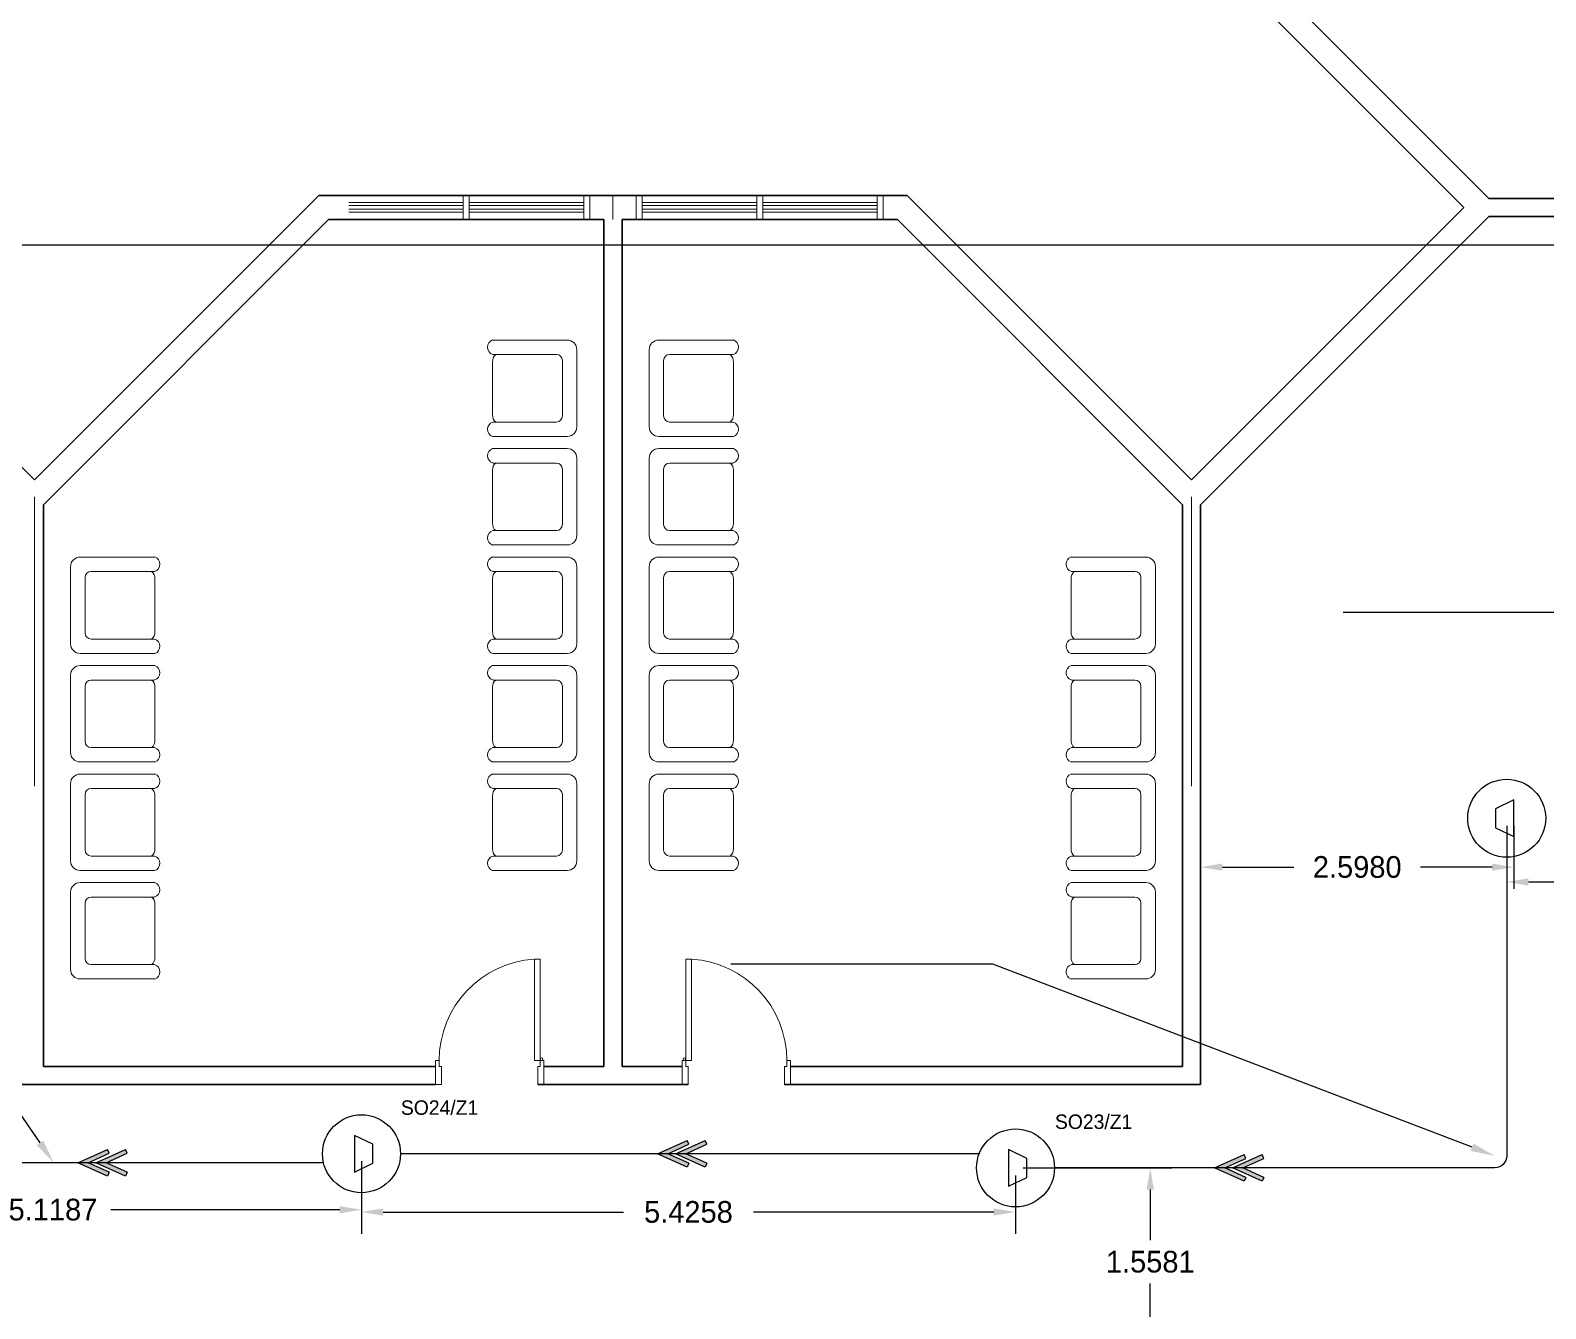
# Model space of a CAD drawing. Extents: x -3767 to 3861, y 250 to 646.
# Drawn here: x 36.57 to 49.14, y 368.27 to 378.87 of the extents above; entities that cross this region are included whole.
import ezdxf
from ezdxf import colors
from ezdxf.entities.mleader import LeaderData, LeaderLine
from ezdxf.enums import TextEntityAlignment as Align
from ezdxf.math import Vec2, Vec3

# ---------------------------------------------------------------- set-up
doc = ezdxf.new("R2010")
doc.units = 0
doc.header["$LTSCALE"] = 0.15
doc.layers.get('0').update_dxf_attribs({"color": 252})
doc.layers.get('Defpoints').update_dxf_attribs({"color": 252})
for name, color, linetype, lineweight in [('0 criticalllllll', 4, 'Continuous', 13), ('anal', 252, 'Continuous', 20), ('DOOR', 252, 'Continuous', 20), ('FUR', 252, 'Continuous', 9), ('wall', 252, 'Continuous', 30)]:
    doc.layers.add(name, color=color, linetype=linetype, lineweight=lineweight)
for name, color, linetype in [('0 sockets', 252, 'Continuous'), ('0 sound', 252, 'Continuous'), ('AUTOINCR', 7, 'Continuous'), ('bound', 252, 'Continuous'), ('FIRE_LOOP', 7, 'Continuous')]:
    doc.layers.add(name, color=color, linetype=linetype)
doc.dimstyles.get("Standard").update_dxf_attribs({"dimtxt": 0.18, "dimasz": 0.18, "dimexe": 0.18, "dimexo": 0.0625, "dimgap": 0.09, "dimtad": 0, "dimtih": 1, "dimtoh": 1, "dimdec": 4, "dimzin": 0, "dimdsep": 46, "dimtxsty": 'Standard', "dimcen": 0.09, "dimadec": 0, "dimazin": 0, "dimtfac": 1, "dimtdec": 4, "dimtofl": 0, "dimtmove": 0, "dimatfit": 3, "dimfxl": 1, "dimtolj": 1, "dimtzin": 0, "dimarcsym": 0})

# ---------------------------------------------------------------- blocks, each defined once
blk = doc.blocks.new('SEAT02')
at = {"layer": 'FUR'}
for p, q in [((0.7, 0.4), (0.08, 0.4)), ((0, 0.32), (0, -0.32)), ((0.697, 0.28), (0.17, 0.28)), ((0.12, 0.23), (0.12, -0.23)), ((0.7, -0.22), (0.7, 0.22)), ((0.17, -0.28), (0.697, -0.28)), ((0.08, -0.4), (0.7, -0.4))]:
    blk.add_line(p, q, dxfattribs=at)
for centre, radius, start, end in [((0.08, 0.32), 0.08, 90, 180), ((0.677, 0.341), 0.0639, 288.8562, 68.5025), ((0.17, 0.23), 0.05, 90, 180), ((0.62, 0.22), 0.08, 0, 48.5904), ((0.17, -0.23), 0.05, 180, 270), ((0.62, -0.22), 0.08, 311.4096, 0), ((0.08, -0.32), 0.08, 180, 270), ((0.677, -0.341), 0.0639, 291.4975, 71.1438)]:
    blk.add_arc(centre, radius, start, end, dxfattribs=at)
blk = doc.blocks.new('D90')
at = {"layer": 'DOOR'}
for points in [[(0.03, 0.2), (0.03, 1.04), (0.078, 1.04), (0.078, 0.2)], [(0.03, 0.2), (0, 0.2), (0, 0), (0.05, 0), (0.05, 0.15), (0.03, 0.15)], [(0.87, 0.2), (0.9, 0.2), (0.9, 0), (0.85, 0), (0.85, 0.15), (0.87, 0.15)]]:
    blk.add_lwpolyline(points, close=True, dxfattribs=at)
blk.add_circle((0.02, 0.21), 0.01, dxfattribs=at)
blk.add_arc((0.025, 0.197), 0.845, 0.2218, 86.3889, dxfattribs=at)
blk = doc.blocks.new('ARCH')
at = {"layer": 'anal'}
for p, q in [((39.208, 377.44), (40.158, 377.44)), ((39.208, 377.415), (40.158, 377.415)), ((40.158, 377.5), (40.158, 377.3)), ((40.208, 377.5), (40.208, 377.3)), ((40.208, 377.44), (41.158, 377.44)), ((40.208, 377.415), (41.158, 377.415)), ((41.158, 377.5), (41.158, 377.3)), ((41.158, 377.4), (41.158, 377.3)), ((41.208, 377.5), (41.592, 377.5)), ((41.208, 377.4), (41.208, 377.5)), ((41.208, 377.4), (41.208, 377.3)), ((41.4, 377.5), (41.4, 377.3)), ((41.592, 377.4), (41.592, 377.5)), ((41.592, 377.4), (41.592, 377.3)), ((41.642, 377.5), (41.642, 377.3)), ((42.592, 377.44), (41.642, 377.44)), ((42.592, 377.415), (41.642, 377.415)), ((41.642, 377.4), (41.642, 377.3)), ((42.592, 377.5), (42.592, 377.3)), ((42.642, 377.5), (42.642, 377.3)), ((43.592, 377.44), (42.642, 377.44)), ((43.592, 377.415), (42.642, 377.415)), ((43.592, 377.5), (43.592, 377.3)), ((43.592, 377.4), (43.592, 377.3)), ((43.642, 377.4), (43.642, 377.5)), ((43.642, 377.4), (43.642, 377.3)), ((39.208, 377.385), (40.158, 377.385)), ((39.208, 377.36), (40.158, 377.36)), ((40.208, 377.385), (41.158, 377.385)), ((40.208, 377.36), (41.158, 377.36)), ((42.592, 377.385), (41.642, 377.385)), ((42.592, 377.36), (41.642, 377.36)), ((43.592, 377.385), (42.642, 377.385)), ((43.592, 377.36), (42.642, 377.36)), ((36.6, 372.6), (36.6, 375)), ((36.6, 372.6), (36.6, 375)), ((36.6, 372.6), (36.6, 375)), ((36.6, 372.6), (36.6, 375)), ((36.6, 372.6), (36.6, 375)), ((36.6, 372.6), (36.6, 375)), ((36.6, 372.6), (36.6, 375)), ((36.6, 372.6), (36.6, 375)), ((36.6, 372.6), (36.6, 375)), ((36.6, 372.6), (36.6, 375)), ((36.6, 372.6), (36.6, 375)), ((36.6, 372.6), (36.6, 375)), ((36.6, 372.6), (36.6, 375)), ((36.6, 372.6), (36.6, 375)), ((36.6, 372.6), (36.6, 375)), ((36.6, 372.6), (36.6, 375)), ((36.6, 372.6), (36.6, 375)), ((36.6, 372.6), (36.6, 375)), ((46.2, 372.6), (46.2, 375)), ((46.2, 372.6), (46.2, 375)), ((46.2, 372.6), (46.2, 375)), ((46.2, 372.6), (46.2, 375)), ((46.2, 372.6), (46.2, 375)), ((46.2, 372.6), (46.2, 375)), ((46.2, 372.6), (46.2, 375)), ((46.2, 372.6), (46.2, 375)), ((46.2, 372.6), (46.2, 375)), ((46.2, 372.6), (46.2, 375)), ((46.2, 372.6), (46.2, 375)), ((46.2, 372.6), (46.2, 375)), ((46.2, 372.6), (46.2, 375)), ((46.2, 372.6), (46.2, 375)), ((46.2, 372.6), (46.2, 375)), ((46.2, 372.6), (46.2, 375)), ((46.2, 372.6), (46.2, 375)), ((46.2, 372.6), (46.2, 375))]:
    blk.add_line(p, q, dxfattribs=at)
at = {"layer": 'bound', "color": 2}
blk.add_lwpolyline([(91.902, 377.348), (94.426, 377.348), (94.426, 312.722), (-14.994, 312.722), (-14.994, 377.09), (94.639, 377.09)], dxfattribs=at)
at = {"layer": 'wall'}
for p, q in [((48.666, 377.475), (46.3, 379.841)), ((48.459, 377.4), (46.1, 379.759)), ((34.241, 377.5), (36.6, 375.141)), ((36.6, 375.141), (38.959, 377.5)), ((38.959, 377.5), (43.841, 377.5)), ((43.841, 377.5), (46.2, 375.141)), ((46.2, 375.141), (48.459, 377.4)), ((48.666, 377.475), (54.541, 377.475)), ((36.675, 374.934), (39.041, 377.3)), ((39.041, 377.3), (41.325, 377.3)), ((41.325, 377.3), (41.325, 370.275)), ((41.475, 377.3), (41.475, 370.275)), ((41.475, 377.3), (43.759, 377.3)), ((43.759, 377.3), (46.125, 374.934)), ((46.275, 374.934), (48.666, 377.325)), ((48.666, 377.325), (54.541, 377.325)), ((36.675, 374.934), (36.675, 370.275)), ((46.125, 374.934), (46.125, 370.275)), ((46.275, 374.934), (46.275, 370.125)), ((39.927, 370.275), (36.675, 370.275)), ((41.325, 370.275), (40.827, 370.275)), ((41.973, 370.275), (41.475, 370.275)), ((46.125, 370.275), (42.873, 370.275)), ((39.927, 370.125), (30.873, 370.125)), ((42.023, 370.125), (40.777, 370.125)), ((46.275, 370.125), (42.823, 370.125))]:
    blk.add_line(p, q, dxfattribs=at)
at = {"layer": 'DOOR', "xscale": -1, "rotation": 359.9999999991272}
blk.add_blockref('D90', (40.827, 370.125), dxfattribs=at)
at = {"layer": 'DOOR'}
blk.add_blockref('D90', (41.973, 370.125), dxfattribs=at)
at = {"layer": 'wall', "xscale": -1}
for p in [(41.1, 375.9), (41.1, 375), (41.1, 374.1), (45.9, 374.1), (41.1, 373.2), (45.9, 373.2), (41.1, 372.3), (45.9, 372.3), (45.9, 371.4)]:
    blk.add_blockref('SEAT02', p, dxfattribs=at)
at = {"layer": 'wall'}
for p in [(41.7, 375.9), (41.7, 375), (36.9, 374.1), (41.7, 374.1), (36.9, 373.2), (41.7, 373.2), (36.9, 372.3), (41.7, 372.3), (36.9, 371.4)]:
    blk.add_blockref('SEAT02', p, dxfattribs=at)
blk = doc.blocks.new('T-PA01')
at = {"color": 6}
for p, q in [((36.5, 93.9), (-57.9, 48.8)), ((36.5, -93.9), (36.5, 93.9)), ((-57.9, 48.8), (-57.9, -48.8)), ((-57.9, -48.8), (36.5, -93.9))]:
    blk.add_line(p, q, dxfattribs=at)
blk.add_circle((0, 0), 200, dxfattribs=at)
blk = doc.blocks.new('*D116')
at = {"layer": '0 sound', "color": 0, "lineweight": -2, "transparency": 16777216}
for p, q in [((54.74, 372.398), (54.74, 371.625)), ((48.814, 372.271), (48.814, 371.625)), ((48.994, 371.805), (51.237, 371.805)), ((54.56, 371.805), (52.317, 371.805))]:
    blk.add_line(p, q, dxfattribs=at)
at = {"layer": '0 sound', "color": 0, "transparency": 16777216}
for points in [[(48.994, 371.835), (48.994, 371.775), (48.814, 371.805)], [(54.56, 371.835), (54.56, 371.775), (54.74, 371.805)]]:
    blk.add_solid(points, dxfattribs=at)
at = {"layer": 'Defpoints', "color": 0, "transparency": 16777216}
for p in [(54.74, 372.461), (48.814, 372.333), (48.814, 371.805)]:
    blk.add_point(p, dxfattribs=at)
at = {"layer": '0 sound', "color": 0, "transparency": 16777216, "insert": (51.777, 371.805), "char_height": 0.18, "attachment_point": 5}
blk.add_mtext('\\A1;5.9257', dxfattribs=at)
blk = doc.blocks.new('*D119')
at = {"layer": '0 sound', "color": 0, "lineweight": -2, "transparency": 16777216}
for p, q in [((46.275, 372.271), (46.275, 371.748)), ((48.873, 372.271), (48.873, 371.748)), ((46.455, 371.928), (47.049, 371.928)), ((48.693, 371.928), (48.099, 371.928))]:
    blk.add_line(p, q, dxfattribs=at)
at = {"layer": '0 sound', "color": 0, "transparency": 16777216}
for points in [[(46.455, 371.958), (46.455, 371.898), (46.275, 371.928)], [(48.693, 371.958), (48.693, 371.898), (48.873, 371.928)]]:
    blk.add_solid(points, dxfattribs=at)
at = {"layer": 'Defpoints', "color": 0, "transparency": 16777216}
for p in [(46.275, 372.333), (48.873, 372.333), (46.275, 371.928)]:
    blk.add_point(p, dxfattribs=at)
at = {"layer": '0 sound', "color": 0, "transparency": 16777216, "insert": (47.574, 371.928), "char_height": 0.18, "attachment_point": 5}
blk.add_mtext('\\A1;2.5980', dxfattribs=at)
blk = doc.blocks.new('*D122')
at = {"layer": '0 sound', "color": 0, "lineweight": -2, "transparency": 16777216}
for p, q in [((39.313, 369.488), (39.313, 368.887)), ((44.739, 369.371), (44.739, 368.887)), ((39.493, 369.067), (41.486, 369.067)), ((44.559, 369.067), (42.566, 369.067))]:
    blk.add_line(p, q, dxfattribs=at)
at = {"layer": '0 sound', "color": 0, "transparency": 16777216}
for points in [[(39.493, 369.097), (39.493, 369.037), (39.313, 369.067)], [(44.559, 369.097), (44.559, 369.037), (44.739, 369.067)]]:
    blk.add_solid(points, dxfattribs=at)
at = {"layer": 'Defpoints', "color": 0, "transparency": 16777216}
for p in [(39.313, 369.55), (44.739, 369.433), (39.313, 369.067)]:
    blk.add_point(p, dxfattribs=at)
at = {"layer": '0 sound', "color": 0, "transparency": 16777216, "insert": (42.026, 369.067), "char_height": 0.18, "attachment_point": 5}
blk.add_mtext('\\A1;5.4258', dxfattribs=at)
blk = doc.blocks.new('*D123')
at = {"layer": '0 sound', "color": 0, "lineweight": -2, "transparency": 16777216}
for p, q in [((44.802, 369.433), (46.037, 369.433)), ((45.857, 369.253), (45.857, 368.834)), ((45.857, 368.055), (45.857, 368.474)), ((46.43, 367.875), (45.677, 367.875))]:
    blk.add_line(p, q, dxfattribs=at)
at = {"layer": '0 sound', "color": 0, "transparency": 16777216}
for points in [[(45.827, 369.253), (45.887, 369.253), (45.857, 369.433)], [(45.827, 368.055), (45.887, 368.055), (45.857, 367.875)]]:
    blk.add_solid(points, dxfattribs=at)
at = {"layer": 'Defpoints', "color": 0, "transparency": 16777216}
for p in [(44.739, 369.433), (45.857, 367.875), (46.492, 367.875)]:
    blk.add_point(p, dxfattribs=at)
at = {"layer": '0 sound', "color": 0, "transparency": 16777216, "insert": (45.857, 368.654), "char_height": 0.18, "attachment_point": 5}
blk.add_mtext('\\A1;1.5581', dxfattribs=at)
blk = doc.blocks.new('*D124')
at = {"layer": '0 sound', "color": 0, "lineweight": -2, "transparency": 16777216}
for p, q in [((39.313, 369.488), (39.313, 368.906)), ((34.195, 369.413), (34.195, 368.906)), ((34.375, 369.086), (36.274, 369.086)), ((39.133, 369.086), (37.234, 369.086))]:
    blk.add_line(p, q, dxfattribs=at)
at = {"layer": '0 sound', "color": 0, "transparency": 16777216}
for points in [[(34.375, 369.116), (34.375, 369.056), (34.195, 369.086)], [(39.133, 369.116), (39.133, 369.056), (39.313, 369.086)]]:
    blk.add_solid(points, dxfattribs=at)
at = {"layer": 'Defpoints', "color": 0, "transparency": 16777216}
for p in [(34.195, 369.475), (39.313, 369.55), (34.195, 369.086)]:
    blk.add_point(p, dxfattribs=at)
at = {"layer": '0 sound', "color": 0, "transparency": 16777216, "insert": (36.754, 369.086), "char_height": 0.18, "attachment_point": 5}
blk.add_mtext('\\A1;5.1187', dxfattribs=at)
blk = doc.blocks.new('ds')
h = blk.add_hatch(color=2)
h.dxf.hatch_style = 1
h.paths.add_polyline_path([(0.259, 0.079), (0.245, 0.11), (0, 0), (0.245, -0.11), (0.259, -0.079), (0.084, 0)])
at = {"layer": '0 sockets', "color": 3}
for points in [[(0.245, -0.11), (0, 0), (0.245, 0.11)], [(0.259, -0.079), (0.084, 0), (0.259, 0.079)], [(0.259, 0.079), (0.245, 0.11)], [(0.259, -0.079), (0.245, -0.11)]]:
    blk.add_lwpolyline(points, dxfattribs=at)
blk = doc.blocks.new('qa')
h = blk.add_hatch(color=1)
h.dxf.hatch_style = 1
h.paths.add_polyline_path([(0.259, 0.079), (0.245, 0.11), (0, 0), (0.245, -0.11), (0.259, -0.079), (0.084, 0)])
h.paths.add_polyline_path([(0.408, 0.079), (0.394, 0.11), (0.149, 0), (0.394, -0.11), (0.408, -0.079), (0.233, 0)])
h = blk.add_hatch(color=1)
h.dxf.hatch_style = 1
h.paths.add_polyline_path([(0.259, 0.079), (0.245, 0.11), (0, 0), (0.245, -0.11), (0.259, -0.079), (0.084, 0)])
at = {"layer": '0 sockets', "color": 3}
for p in [(0, 0), (0.149, 0)]:
    blk.add_blockref('ds', p, dxfattribs=at)

msp = doc.modelspace()

# ---------------------------------------------------------------- linework, layer by layer
at = {"layer": 'FIRE_LOOP', "color": 3}
msp.add_lwpolyline([(48.81399, 372.00995), (48.81399, 369.53307, -0.41421356), (48.71399, 369.43307), (45.06272, 369.43307)], format="xyb", dxfattribs=at)
for points in [[(39.00191, 369.47542), (34.51823, 369.47542)], [(44.44054, 369.55038), (39.63689, 369.55038)]]:
    msp.add_lwpolyline(points, dxfattribs=at)

# ---------------------------------------------------------------- block references
at = {"layer": '0 sockets', "color": 3}
for name, p in [('ARCH', (0, 0)), ('qa', (41.77032, 369.55038)), ('qa', (36.96151, 369.47542))]:
    msp.add_blockref(name, p, dxfattribs=at)
at = {"layer": '0 sockets', "color": 3, "rotation": 359.9999999999991}
msp.add_blockref('qa', (46.39087, 369.43307), dxfattribs=at)
at = {"layer": '0 sound', "xscale": 0.001617016088281897, "yscale": 0.001617016088281897, "zscale": 0.001617016088281897}
msp.add_blockref('T-PA01', (48.81399, 372.33338), dxfattribs=at)
at = {"layer": '0 sound', "xscale": 0.001617016088281897, "yscale": 0.001617016088281897, "zscale": 0.001617016088281897, "rotation": 180}
for p in [(39.31347, 369.55038), (44.73929, 369.43307)]:
    msp.add_blockref('T-PA01', p, dxfattribs=at)

# ---------------------------------------------------------------- texts
at = {"layer": 'AUTOINCR', "color": 1}
for s, p in [('SO24/Z1', (39.64041, 369.83732)), ('SO23/Z1', (45.06623, 369.72001))]:
    msp.add_text(s, height=0.12, dxfattribs=at).set_placement(p, align=Align.BOTTOM_LEFT)

# ---------------------------------------------------------------- dimensions: what is measured, and where the dimension line sits
at = {"layer": '0 sound', "color": 6}
for base, p1, p2, picture, middle in [((48.813987, 371.804653), (54.739643, 372.460644), (48.813987, 372.333377), '*D116', (51.776815, 371.804653)), ((46.275, 371.927658397), (48.872950003, 372.33337666), (46.275, 372.33337666), '*D119', (47.573975001, 371.927658397)), ((34.19481, 369.08575), (39.31347, 369.55038), (34.19481, 369.47542), '*D124', (36.75414, 369.08575)), ((39.31347, 369.06746), (44.73929, 369.43307), (39.31347, 369.55038), '*D122', (42.02638, 369.06746))]:
    dim = msp.add_linear_dim(base=base, p1=p1, p2=p2, dimstyle='Standard', dxfattribs=at)
    dim.commit()
    dim.dimension.update_dxf_attribs({"geometry": picture, "text_midpoint": middle})
dim = msp.add_linear_dim(base=(45.85693, 367.875), p1=(44.73929, 369.43307), p2=(46.49212, 367.875), angle=90, dimstyle='Standard', dxfattribs=at)
dim.commit()
dim.dimension.update_dxf_attribs({"geometry": '*D123', "text_midpoint": (45.85693, 368.65403)})

# ---------------------------------------------------------------- leaders
at = {"layer": '0 criticalllllll', "color": 4}
ml = msp.add_multileader_mtext('Standard', dxfattribs=at)
ml.set_content('ZONE 02\\PUPVC CONDUIT 20 MM2\\P(2*1.5) MM2 CABLE\\PEXPOSED ABOVE FALSE CEILING\\PTYPICAL', color=6)
ml.set_leader_properties()
ml.build(insert=Vec2(0, 0))
ml.multileader.update_dxf_attribs({"text_right_attachment_type": 6, "dogleg_length": 0.1, "arrow_head_size": 0.2})
ctx = ml.context
ctx.base_point, ctx.char_height, ctx.arrow_head_size, ctx.landing_gap_size = Vec3(74.09456, 374.995), 0.1, 0.2, 0.02
ctx.right_attachment, ctx.text_align_type = 6, 2
notes = []
notes.append((ctx, [(0, (1, 1, 0), (76.86789, 374.925), (-1, 0), 0.1, [(0, [(78.33031, 376.72388)], 0, [])])]))
ctx.mtext.insert, ctx.mtext.width, ctx.mtext.alignment, ctx.mtext.flow_direction = Vec3(76.74789, 375.045), 3780, 3, 5
ml = msp.add_multileader_mtext('Standard', dxfattribs=at)
ml.set_content('ZONE 02\\PUPVC CONDUIT 20 MM2\\P(2*1.5) MM2 CABLE\\PEXPOSED ABOVE FALSE CEILING\\PTYPICAL', color=6)
ml.set_leader_properties()
ml.build(insert=Vec2(0, 0))
ml.multileader.update_dxf_attribs({"text_right_attachment_type": 6, "dogleg_length": 0.1, "arrow_head_size": 0.2})
ctx = ml.context
ctx.base_point, ctx.char_height, ctx.arrow_head_size, ctx.landing_gap_size = Vec3(62.55167, 375.145), 0.1, 0.2, 0.02
ctx.right_attachment, ctx.text_align_type = 6, 2
notes.append((ctx, [(0, (1, 1, 0), (65.325, 375.075), (-1, 0), 0.1, [(0, [(66.53125, 376.23502)], 0, [])])]))
ctx.mtext.insert, ctx.mtext.width, ctx.mtext.alignment, ctx.mtext.flow_direction = Vec3(65.205, 375.195), 3780, 3, 5
ml = msp.add_multileader_mtext('Standard', dxfattribs=at)
ml.set_content('ZONE 02\\PUPVC CONDUIT 20 MM2\\P(2*1.5) MM2 CABLE\\PEXPOSED ABOVE FALSE CEILING\\PTYPICAL', color=6)
ml.set_leader_properties()
ml.build(insert=Vec2(0, 0))
ml.multileader.update_dxf_attribs({"text_right_attachment_type": 6, "dogleg_length": 0.1, "arrow_head_size": 0.2})
ctx = ml.context
ctx.base_point, ctx.char_height, ctx.arrow_head_size, ctx.landing_gap_size = Vec3(50.75405, 374.01392), 0.1, 0.2, 0.02
ctx.right_attachment, ctx.text_align_type = 6, 2
notes.append((ctx, [(0, (1, 1, 0), (53.52738, 373.94392), (-1, 0), 0.1, [(0, [(54.73964, 374.76336)], 0, [])])]))
ctx.mtext.insert, ctx.mtext.width, ctx.mtext.alignment, ctx.mtext.flow_direction = Vec3(53.40738, 374.06392), 3780, 3, 5
ml = msp.add_multileader_mtext('Standard', dxfattribs=at)
ml.set_content('ZONE 02\\PUPVC CONDUIT 20 MM2\\P(2*1.5) MM2 CABLE\\PEXPOSED ABOVE FALSE CEILING\\PTYPICAL', color=6)
ml.set_leader_properties()
ml.build(insert=Vec2(0, 0))
ml.multileader.update_dxf_attribs({"text_right_attachment_type": 6, "dogleg_length": 0.1, "arrow_head_size": 0.2})
ctx = ml.context
ctx.base_point, ctx.char_height, ctx.arrow_head_size, ctx.landing_gap_size = Vec3(46.8574, 374.10953), 0.1, 0.2, 0.02
ctx.right_attachment, ctx.text_align_type = 6, 2
notes.append((ctx, [(0, (1, 1, 0), (49.63074, 374.03953), (-1, 0), 0.1, [(0, [(50.33543, 374.43931)], 0, [])])]))
ctx.mtext.insert, ctx.mtext.width, ctx.mtext.alignment, ctx.mtext.flow_direction = Vec3(49.51074, 374.15953), 3780, 3, 5
ml = msp.add_multileader_mtext('Standard', dxfattribs=at)
ml.set_content('ZONE 02\\PUPVC CONDUIT 20 MM2\\P(2*1.5) MM2 CABLE\\PEXPOSED ABOVE FALSE CEILING\\PTYPICAL', color=6)
ml.set_leader_properties()
ml.build(insert=Vec2(0, 0))
ml.multileader.update_dxf_attribs({"text_right_attachment_type": 6, "dogleg_length": 0.1, "arrow_head_size": 0.2})
ctx = ml.context
ctx.base_point, ctx.char_height, ctx.arrow_head_size, ctx.landing_gap_size = Vec3(31.86061, 372.64887), 0.1, 0.2, 0.02
ctx.right_attachment, ctx.text_align_type = 6, 2
notes.append((ctx, [(0, (1, 1, 0), (34.63394, 372.57887), (-1, 0), 0.1, [(0, [(36.76007, 369.47542)], 0, [])])]))
ctx.mtext.insert, ctx.mtext.width, ctx.mtext.alignment, ctx.mtext.flow_direction = Vec3(34.51394, 372.69887), 3780, 3, 5
ml = msp.add_multileader_mtext('Standard', dxfattribs=at)
ml.set_content('ZONE 02\\PUPVC CONDUIT 20 MM2\\P(2*1.5) MM2 CABLE\\PEXPOSED ABOVE FALSE CEILING\\PTYPICAL', color=6)
ml.set_leader_properties()
ml.build(insert=Vec2(0, 0))
ml.multileader.update_dxf_attribs({"text_right_attachment_type": 6, "dogleg_length": 0.1, "arrow_head_size": 0.2})
ctx = ml.context
ctx.base_point, ctx.char_height, ctx.arrow_head_size, ctx.landing_gap_size = Vec3(41.77886, 371.19311), 0.1, 0.2, 0.02
ctx.right_attachment, ctx.text_align_type = 6, 2
notes.append((ctx, [(0, (1, 1, 0), (44.55219, 371.12311), (-1, 0), 0.1, [(0, [(48.71399, 369.53307)], 0, [])])]))
ctx.mtext.insert, ctx.mtext.width, ctx.mtext.alignment, ctx.mtext.flow_direction = Vec3(44.43219, 371.24311), 3780, 3, 5
for ctx, leaders in notes:
    for number, flags, end, landing, length, lines in leaders:
        leader = LeaderData()
        leader.index, (leader.has_last_leader_line, leader.has_dogleg_vector, leader.attachment_direction) = number, flags
        leader.last_leader_point, leader.dogleg_vector, leader.dogleg_length = Vec3(end), Vec3(landing), length
        for number, points, colour, breaks in lines:
            line = LeaderLine()
            line.index, line.vertices, line.color, line.breaks = number, Vec3.list(points), colors.encode_raw_color(colour), breaks
            leader.lines.append(line)
        ctx.leaders.append(leader)

doc.saveas('drawing.dxf')
